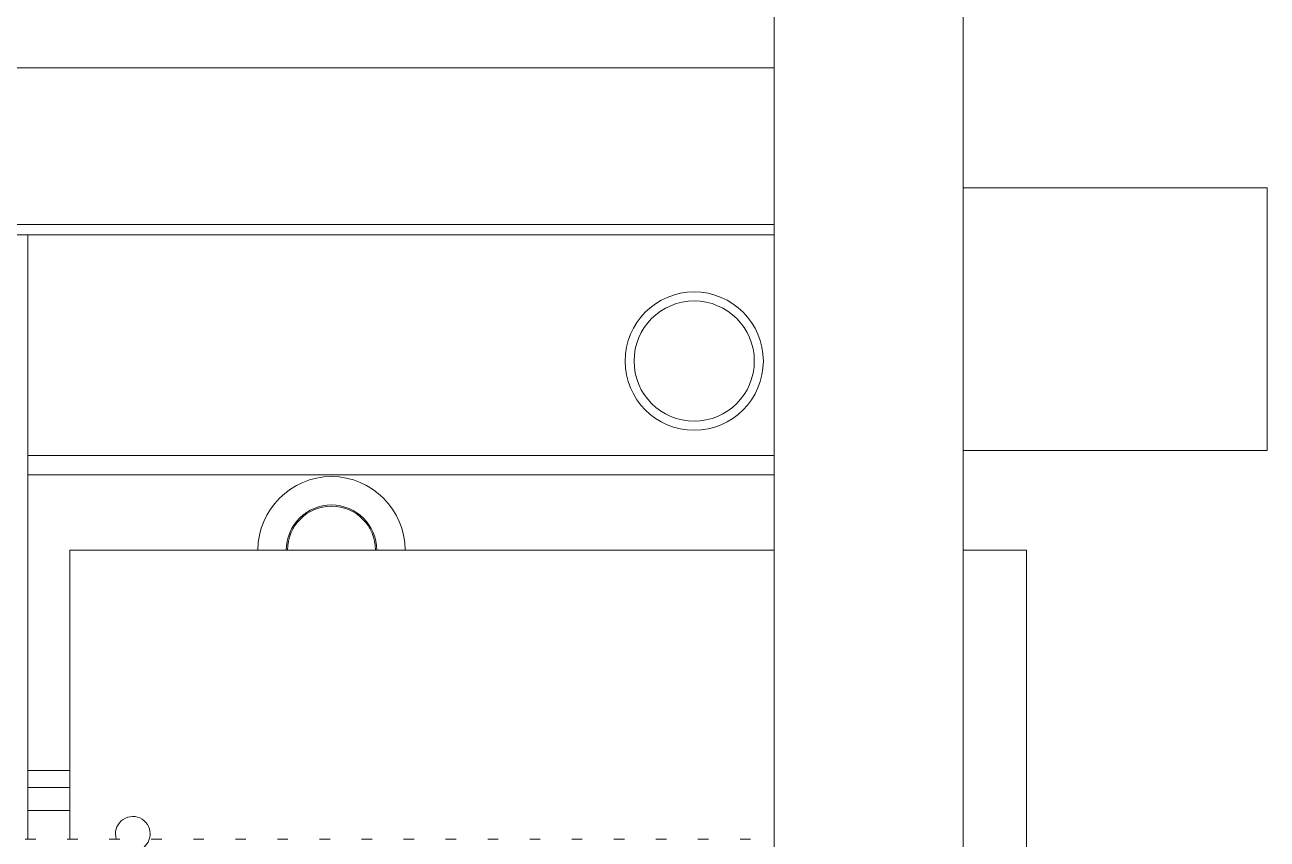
# Model space of a CAD drawing. Header units: millimetres. Extents: x 2509 to 128734, y 2492 to 91667.
# Drawn here: x 92602.1 to 92720.3, y 72194.6 to 72272.1 of the extents above; entities that cross this region are included whole.
import ezdxf

# ---------------------------------------------------------------- set-up
doc = ezdxf.new("R2010")
doc.units = ezdxf.units.MM
doc.layers.add('SSH_搬运系统', color=7, linetype='Continuous')

# ---------------------------------------------------------------- blocks, each defined once
blk = doc.blocks.new('SSH_机械臂')
at = {"layer": 'SSH_搬运系统', "lineweight": 15}
for p, q in [((1646.37, 3208.54, 0), (1671.37, 3208.54, 0)), ((1556.87, 3185.64, 0), (1636.87, 3185.64, 0)), ((1636.87, 3185.64, 0), (1636.87, 3179.64, 0)), ((1746.87, 3179.64, 0), (1446.87, 3179.64, 0)), ((1746.87, 3161.64, 0), (1446.87, 3161.64, 0)), ((1636.87, 3094.64, 0), (1636.87, 3161.64, 0)), ((1644.05, 3090.64, 0), (1644.05, 3161.64, 0)), ((1645.87, 3090.64, 0), (1645.87, 3161.64, 0)), ((1666.87, 2914.14, 0), (1666.87, 3161.64, 0)), ((1682.77, 3161.64, 0), (1667.87, 3161.64, 0)), ((1667.87, 2914.14, 0), (1667.87, 3161.64, 0)), ((1682.77, 2914.14, 0), (1682.77, 3161.64, 0)), ((1636.87, 3094.64, 0), (1609.37, 3094.64, 0)), ((1612.1, 3094.64, 0), (1612.1, 3090.64, 0)), ((1614.27, 3090.64, 0), (1614.27, 3094.64, 0)), ((1615.91, 3090.64, 0), (1615.91, 3094.64, 0)), ((1609.37, 3090.64, 0), (1666.87, 3090.64, 0))]:
    blk.add_line(p, q, dxfattribs=at)
for radius in [6.58, 5.72]:
    blk.add_circle((1654.87, 3154.04, 0), radius, dxfattribs=at)
for centre, radius, start, end in [((1636.87, 3119.54, 0), 7, 270, 90), ((1636.87, 3119.54, 0), 4.3, 0, 90), ((1636.87, 3119.54, 0), 4.19, 270, 90), ((1636.87, 3119.54, 0), 4.3, 270, 0), ((1609.87, 3100.64, 0), 1.65, 90, 203.4759), ((1609.87, 3100.64, 0), 1.65, 252.3603, 90)]:
    blk.add_arc(centre, radius, start, end, dxfattribs=at)
for points in [[(1646.37, 3208.54, 0), (1646.37, 3179.64, 0)], [(1671.37, 3179.64, 0), (1671.37, 3208.54, 0)], [(1609.37, 3158.4, 0), (1609.37, 3159.4, 0)], [(1609.37, 3154.4, 0), (1609.37, 3155.4, 0)], [(1609.37, 3150.4, 0), (1609.37, 3151.4, 0)], [(1609.37, 3146.4, 0), (1609.37, 3147.4, 0)], [(1609.37, 3142.4, 0), (1609.37, 3143.4, 0)], [(1609.37, 3138.4, 0), (1609.37, 3139.4, 0)], [(1609.37, 3134.4, 0), (1609.37, 3135.4, 0)], [(1609.37, 3130.4, 0), (1609.37, 3131.4, 0)], [(1609.37, 3126.4, 0), (1609.37, 3127.4, 0)], [(1609.37, 3122.4, 0), (1609.37, 3123.4, 0)], [(1609.37, 3118.4, 0), (1609.37, 3119.4, 0)], [(1609.37, 3114.4, 0), (1609.37, 3115.4, 0)], [(1609.37, 3110.4, 0), (1609.37, 3111.4, 0)], [(1609.37, 3106.4, 0), (1609.37, 3107.4, 0)], [(1609.37, 3102.4, 0), (1609.37, 3103.4, 0)], [(1609.37, 3098.4, 0), (1609.37, 3099.4, 0)], [(1609.37, 3094.4, 0), (1609.37, 3095.4, 0)], [(1609.37, 3090.4, 0), (1609.37, 3091.4, 0)]]:
    blk.add_open_spline(points, degree=1, dxfattribs=at)

msp = doc.modelspace()

# ---------------------------------------------------------------- block references
at = {"layer": 'SSH_搬运系统', "xscale": -1, "rotation": 270}
msp.add_blockref('SSH_机械臂', (89511.768, 70585.224, 0), dxfattribs=at)

doc.saveas('drawing.dxf')
